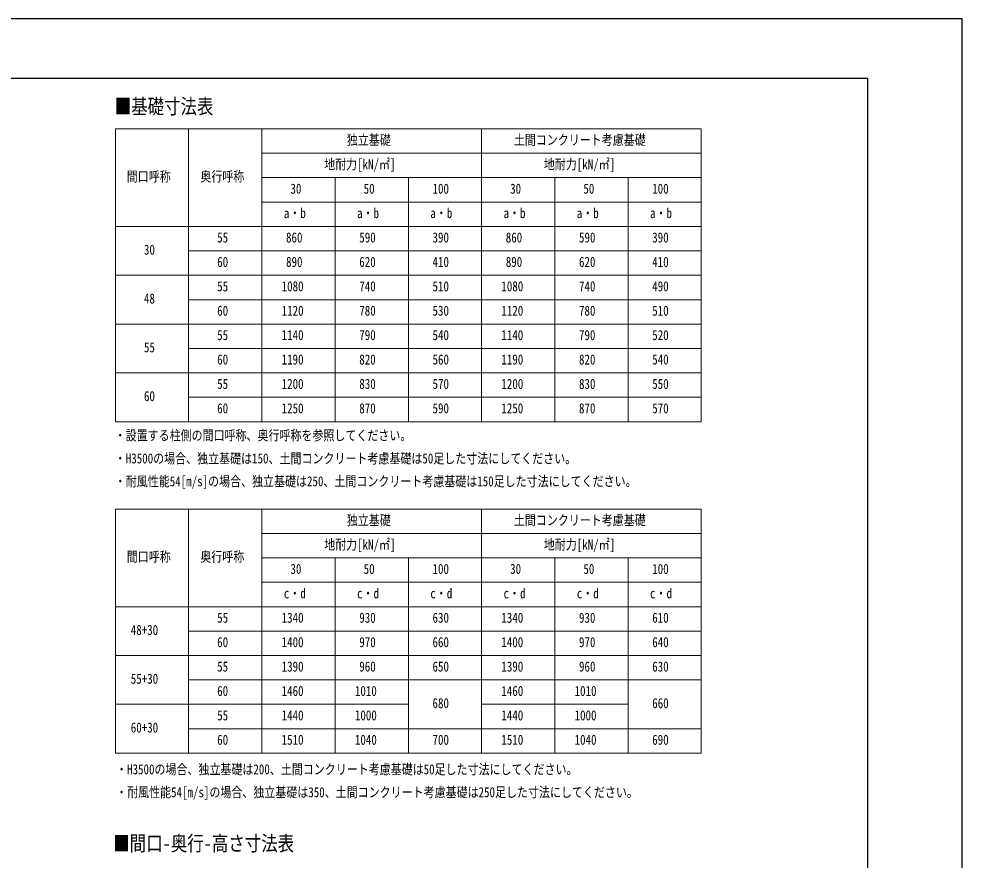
# Model space of a CAD drawing. Units: millimetres, scale not verified. Extents: x -21025 to 21025, y -14850 to 14850.
# Drawn here: x 5569 to 21025, y 1060 to 14850 of the extents above; entities that cross this region are included whole.
import ezdxf
from ezdxf.enums import TextEntityAlignment as Align

# ---------------------------------------------------------------- set-up
doc = ezdxf.new("R2010")
doc.units = ezdxf.units.MM
doc.header["$LTSCALE"] = 60
doc.layers.add('0-1_TABLE1', color=7, linetype='Continuous', lineweight=18)
doc.layers.add('0-2_USER1', color=3, linetype='Continuous')
doc.layers.add('0-8_YKK_ZWAK', color=7, linetype='Continuous')
doc.styles.add('ＭＳ ゴシック', font='')
doc.styles.get('ＭＳ ゴシック').set_extended_font_data('MS Gothic')

msp = doc.modelspace()

# ---------------------------------------------------------------- linework, layer by layer
at = {"layer": '0-1_TABLE1'}
for p, q in [((7151.1, 13047), (16751.1, 13047)), ((7151.1, 13047), (7151.1, 8247)), ((8351.1, 13047), (8351.1, 8247)), ((9551.1, 13047), (9551.1, 8247)), ((13151.1, 13047), (13151.1, 8247)), ((9551.1, 12647), (16751.1, 12647)), ((9551.1, 12247), (16751.1, 12247)), ((10751.1, 12247), (10751.1, 8247)), ((11951.1, 12247), (11951.1, 8247)), ((14351.1, 12247), (14351.1, 8247)), ((15551.1, 12247), (15551.1, 8247)), ((9551.1, 11847), (16751.1, 11847)), ((7151.1, 11447), (16751.1, 11447)), ((8351.1, 11047), (16751.1, 11047)), ((7151.1, 10647), (16751.1, 10647)), ((8351.1, 10247), (16751.1, 10247)), ((7151.1, 9847), (16751.1, 9847)), ((8351.1, 9447), (16751.1, 9447)), ((7151.1, 9047), (16751.1, 9047)), ((8351.1, 8647), (16751.1, 8647)), ((7151.1, 6814), (16751.1, 6814)), ((7151.1, 6814), (7151.1, 2814)), ((8351.1, 6814), (8351.1, 2814)), ((9551.1, 6814), (9551.1, 2814)), ((13151.1, 6814), (13151.1, 2814)), ((9551.1, 6414), (16751.1, 6414)), ((9551.1, 6014), (16751.1, 6014)), ((10751.1, 6014), (10751.1, 2814)), ((11951.1, 6014), (11951.1, 2814)), ((14351.1, 6014), (14351.1, 2814)), ((15551.1, 6014), (15551.1, 2814)), ((9551.1, 5614), (16751.1, 5614)), ((7151.1, 5214), (16751.1, 5214)), ((8351.1, 4814), (16751.1, 4814)), ((7151.1, 4414), (16751.1, 4414)), ((8351.1, 4014), (16751.1, 4014)), ((7151.1, 3614), (11951.1, 3614)), ((13151.1, 3614), (15551.1, 3614)), ((8351.1, 3214), (16751.1, 3214))]:
    msp.add_line(p, q, dxfattribs=at)
for points in [[(16751.1, 13047), (16751.1, 12247), (16751.1, 8247)], [(7151.1, 8247), (8351.1, 8247), (16751.1, 8247)], [(16751.1, 6814), (16751.1, 6014), (16751.1, 2814)], [(7151.1, 2814), (8351.1, 2814), (16751.1, 2814)]]:
    msp.add_lwpolyline(points, dxfattribs=at)
at = {"layer": '0-8_YKK_ZWAK'}
for q in [(-19524.9, 13875), (19475.1, -12625)]:
    msp.add_line((19475.1, 13875), q, dxfattribs=at)
msp.add_lwpolyline([(-21025, -14850), (21025, -14850), (21025, 14850), (-21025, 14850)], close=True, dxfattribs=at)

# ---------------------------------------------------------------- texts
at = {"layer": '0-1_TABLE1', "style": 'ＭＳ ゴシック', "width": 0.8}
for s, p in [('独立基礎', (10943.1, 12734.5)), ('土間コンクリート考慮基礎', (13679.1, 12734.5)), ('地耐力[kN/㎡]', (10571.1, 12334.5)), ('地耐力[kN/㎡]', (14171.1, 12334.5)), ('間口呼称', (7337.1, 12134.5)), ('奥行呼称', (8543.1, 12134.5)), ('30', (10019.1, 11934.5)), ('50', (11219.1, 11934.5)), ('100', (12347.1, 11934.5)), ('30', (13619.1, 11934.5)), ('50', (14819.1, 11934.5)), ('100', (15947.1, 11934.5)), ('a・b', (9911.1, 11534.5)), ('a・b', (11111.1, 11534.5)), ('a・b', (12311.1, 11534.5)), ('a・b', (13511.1, 11534.5)), ('a・b', (14711.1, 11534.5)), ('a・b', (15911.1, 11534.5)), ('55', (8819.1, 11134.5)), ('860', (9947.1, 11134.5)), ('590', (11147.1, 11134.5)), ('390', (12347.1, 11134.5)), ('860', (13547.1, 11134.5)), ('590', (14747.1, 11134.5)), ('390', (15947.1, 11134.5)), ('30', (7619.1, 10934.5)), ('60', (8819.1, 10734.5)), ('890', (9947.1, 10734.5)), ('620', (11147.1, 10734.5)), ('410', (12347.1, 10734.5)), ('890', (13547.1, 10734.5)), ('620', (14747.1, 10734.5)), ('410', (15947.1, 10734.5)), ('55', (8819.1, 10334.5)), ('1080', (9875.1, 10334.5)), ('740', (11147.1, 10334.5)), ('510', (12347.1, 10334.5)), ('1080', (13475.1, 10334.5)), ('740', (14747.1, 10334.5)), ('490', (15947.1, 10334.5)), ('48', (7619.1, 10134.5)), ('60', (8819.1, 9934.5)), ('1120', (9875.1, 9934.5)), ('780', (11147.1, 9934.5)), ('530', (12347.1, 9934.5)), ('1120', (13475.1, 9934.5)), ('780', (14747.1, 9934.5)), ('510', (15947.1, 9934.5)), ('55', (8819.1, 9534.5)), ('1140', (9875.1, 9534.5)), ('790', (11147.1, 9534.5)), ('540', (12347.1, 9534.5)), ('1140', (13475.1, 9534.5)), ('790', (14747.1, 9534.5)), ('520', (15947.1, 9534.5)), ('55', (7619.1, 9334.5)), ('60', (8819.1, 9134.5)), ('1190', (9875.1, 9134.5)), ('820', (11147.1, 9134.5)), ('560', (12347.1, 9134.5)), ('1190', (13475.1, 9134.5)), ('820', (14747.1, 9134.5)), ('540', (15947.1, 9134.5)), ('55', (8819.1, 8734.5)), ('1200', (9875.1, 8734.5)), ('830', (11147.1, 8734.5)), ('570', (12347.1, 8734.5)), ('1200', (13475.1, 8734.5)), ('830', (14747.1, 8734.5)), ('550', (15947.1, 8734.5)), ('60', (7619.1, 8534.5)), ('60', (8819.1, 8334.5)), ('1250', (9875.1, 8334.5)), ('870', (11147.1, 8334.5)), ('590', (12347.1, 8334.5)), ('1250', (13475.1, 8334.5)), ('870', (14747.1, 8334.5)), ('570', (15947.1, 8334.5)), ('独立基礎', (10943.1, 6501.5)), ('土間コンクリート考慮基礎', (13679.1, 6501.5)), ('地耐力[kN/㎡]', (10571.1, 6101.5)), ('地耐力[kN/㎡]', (14171.1, 6101.5)), ('間口呼称', (7337.1, 5901.5)), ('奥行呼称', (8543.1, 5901.5)), ('30', (10019.1, 5701.5)), ('50', (11219.1, 5701.5)), ('100', (12347.1, 5701.5)), ('30', (13619.1, 5701.5)), ('50', (14819.1, 5701.5)), ('100', (15947.1, 5701.5)), ('c・d', (9911.1, 5301.5)), ('c・d', (11111.1, 5301.5)), ('c・d', (12311.1, 5301.5)), ('c・d', (13511.1, 5301.5)), ('c・d', (14711.1, 5301.5)), ('c・d', (15911.1, 5301.5)), ('55', (8819.1, 4901.5)), ('1340', (9875.1, 4901.5)), ('930', (11147.1, 4901.5)), ('630', (12347.1, 4901.5)), ('1340', (13475.1, 4901.5)), ('930', (14747.1, 4901.5)), ('610', (15947.1, 4901.5)), ('48+30', (7403.1, 4701.5)), ('60', (8819.1, 4501.5)), ('1400', (9875.1, 4501.5)), ('970', (11147.1, 4501.5)), ('660', (12347.1, 4501.5)), ('1400', (13475.1, 4501.5)), ('970', (14747.1, 4501.5)), ('640', (15947.1, 4501.5)), ('55', (8819.1, 4101.5)), ('1390', (9875.1, 4101.5)), ('960', (11147.1, 4101.5)), ('650', (12347.1, 4101.5)), ('1390', (13475.1, 4101.5)), ('960', (14747.1, 4101.5)), ('630', (15947.1, 4101.5)), ('55+30', (7403.1, 3901.5)), ('60', (8819.1, 3701.5)), ('1460', (9875.1, 3701.5)), ('1010', (11075.1, 3701.5)), ('1460', (13475.1, 3701.5)), ('1010', (14675.1, 3701.5)), ('680', (12347.1, 3501.5)), ('660', (15947.1, 3501.5)), ('55', (8819.1, 3301.5)), ('1440', (9875.1, 3301.5)), ('1000', (11075.1, 3301.5)), ('1440', (13475.1, 3301.5)), ('1000', (14675.1, 3301.5)), ('60+30', (7403.1, 3101.5)), ('60', (8819.1, 2901.5)), ('1510', (9875.1, 2901.5)), ('1040', (11075.1, 2901.5)), ('700', (12347.1, 2901.5)), ('1510', (13475.1, 2901.5)), ('1040', (14675.1, 2901.5)), ('690', (15947.1, 2901.5))]:
    msp.add_text(s, height=165, dxfattribs=at).set_placement(p, align=Align.BOTTOM_LEFT)
at = {"layer": '0-2_USER1', "style": 'ＭＳ ゴシック', "width": 0.8}
for s, height, p in [('■基礎寸法表', 247.1, (7139.71, 13218.64)), ('・設置する柱側の間口呼称、奥行呼称を参照してください。', 165, (7139.02, 7890.95)), ('・H3500の場合、独立基礎は150、土間コンクリート考慮基礎は50足した寸法にしてください。', 165, (7141.24, 7513.2)), ('・耐風性能54[m/s]の場合、独立基礎は250、土間コンクリート考慮基礎は150足した寸法にしてください。', 165, (7141.24, 7138.2)), ('・H3500の場合、独立基礎は200、土間コンクリート考慮基礎は50足した寸法にしてください。', 165, (7162.59, 2416.8)), ('・耐風性能54[m/s]の場合、独立基礎は350、土間コンクリート考慮基礎は250足した寸法にしてください。', 165, (7162.59, 2041.8)), ('■間口-奥行-高さ寸法表', 247.1, (7115.42, 1137.73))]:
    msp.add_text(s, height=height, dxfattribs=at).set_placement(p, align=Align.BOTTOM_LEFT)

doc.saveas('drawing.dxf')
